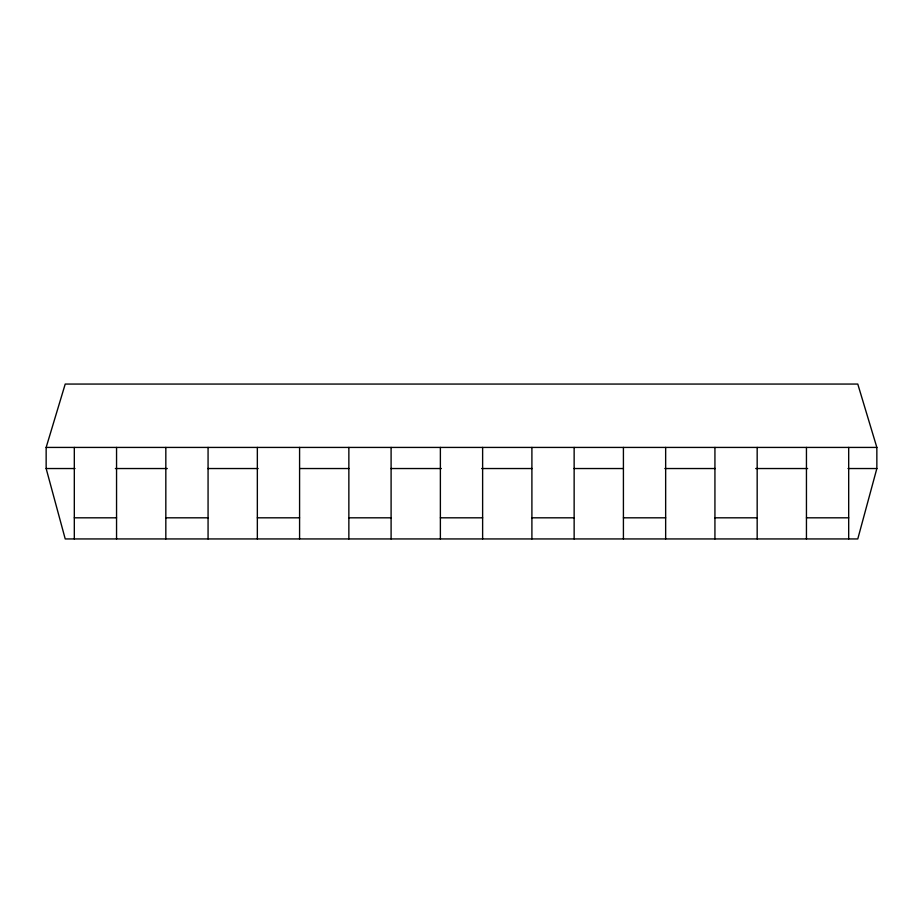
<?xml version="1.0" encoding="UTF-8"?>
<svg xmlns="http://www.w3.org/2000/svg" width="923" height="923" viewBox="0 0 923 923"><rect width="100%" height="100%" fill="white"/><g stroke="black" fill="none" stroke-linecap="round" stroke-linejoin="round"><path stroke-width="1.38" d="M876.85 468.538L857.779 538.94L65.221 538.94L46.15 468.538L46.15 447.424L65.221 384.06L857.779 384.06L876.85 447.424L876.85 468.538L848.006 468.538M46.15 447.424L876.85 447.424M46.15 468.538L74.994 468.538M115.375 468.538L167.294 468.538M207.675 468.538L258.152 468.538M299.975 468.538L349.009 468.538M390.833 468.538L441.309 468.538M481.691 468.538L532.167 468.538M573.991 468.538L623.025 468.538M664.848 468.538L715.325 468.538M755.706 468.538L807.625 468.538M74.313 517.815L116.552 517.815M165.828 517.815L208.067 517.815M257.344 517.815L299.583 517.815M348.859 517.815L391.098 517.815M440.375 517.815L482.625 517.815M531.902 517.815L574.141 517.815M623.417 517.815L665.656 517.815M714.933 517.815L757.172 517.815M806.448 517.815L848.687 517.815M848.687 447.424L848.687 538.94M806.448 447.424L806.448 538.94M757.172 447.424L757.172 538.94M714.933 447.424L714.933 538.94M665.656 447.424L665.656 538.94M623.417 447.424L623.417 538.94M574.141 447.424L574.141 538.94M531.902 447.424L531.902 538.94M482.625 447.424L482.625 538.94M440.375 447.424L440.375 538.94M391.098 447.424L391.098 538.94M348.859 447.424L348.859 538.94M299.583 447.424L299.583 538.94M257.344 447.424L257.344 538.94M208.067 447.424L208.067 538.94M165.828 447.424L165.828 538.94M116.552 447.424L116.552 538.94M74.313 447.424L74.313 538.94"/></g></svg>
